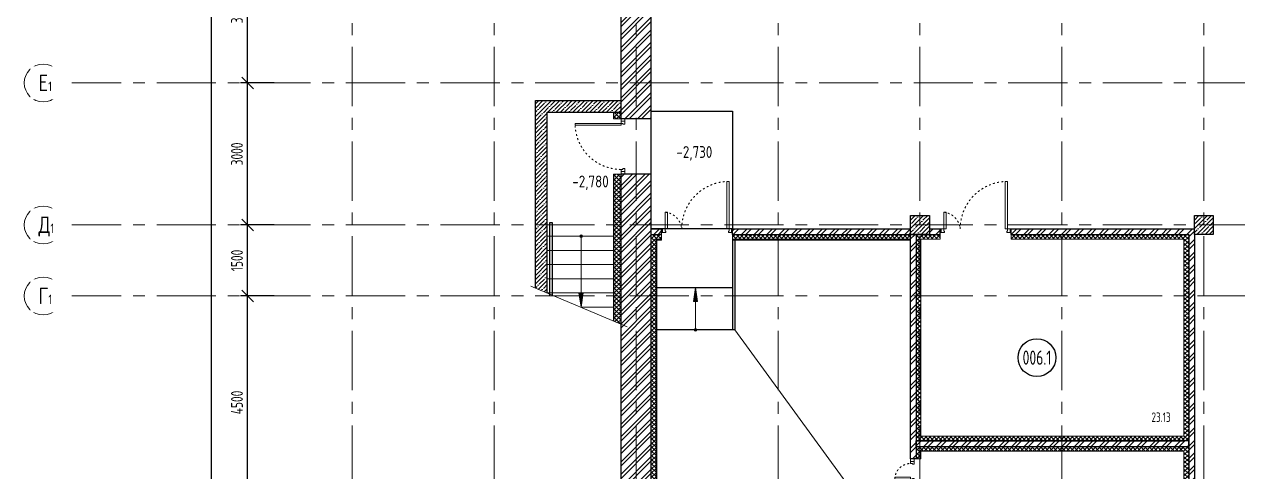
# Model space of a CAD drawing. Header units: millimetres. Extents: x -8689834 to 9419935, y 0 to 135940.
# Drawn here: x -360106 to -334456, y 95388 to 104840 of the extents above; entities that cross this region are included whole.
import ezdxf
from ezdxf import colors
from ezdxf.entities.mleader import LeaderData, LeaderLine
from ezdxf.enums import TextEntityAlignment as Align
from ezdxf.math import Vec2, Vec3

# ---------------------------------------------------------------- set-up
doc = ezdxf.new("R2010")
doc.units = ezdxf.units.MM
doc.header["$MEASUREMENT"] = 0
doc.linetypes.add('ACAD_ISO03W100', pattern=[30, 12, -18])
doc.linetypes.add('CENTER', pattern=[2, 1.25, -0.25, 0.25, -0.25])
doc.layers.get('0').update_dxf_attribs({"color": 250, "lineweight": 9})
for name, color, linetype, lineweight in [('АР_Двери', 175, 'Continuous', 18), ('АР_Колонны', 250, 'Continuous', 30), ('АР_Колонны Штрих', 250, 'Continuous', 5), ('АР_Лестницы', 250, 'Continuous', 15), ('АР_Лестницы ограждение', 94, 'Continuous', 25), ('АР_Маркер экспликации', 239, 'Continuous', 13), ('АР_МосжилНии_Стены', 127, 'Continuous', 30), ('АР_Навесной фасад', 190, 'Continuous', 5), ('АР_Номер помещения', 1, 'Continuous', 25), ('АР_Оси', 7, 'Continuous', 9), ('АР_Оси размеры', 7, 'Continuous', 9), ('АР_Отметки', 250, 'Continuous', 15), ('АР_Перегородки кирпич', 244, 'Continuous', 30), ('АР_Перегородки_кирпич_Штрих', 244, 'Continuous', 5), ('АР_Помещения_площадь', 19, 'Continuous', 9), ('АР_Штриховка кирпич', 250, 'Continuous', 9), ('АР_Штриховка монолит', 250, 'Continuous', 9), ('Подвал', 250, 'Continuous', 30), ('Штриховка', 7, 'Continuous', 5)]:
    doc.layers.add(name, color=color, linetype=linetype, lineweight=lineweight)
doc.layers.add('М_ОВ-АР венткамеры', color=132, linetype='Continuous')
doc.layers.add('Тонкая', color=7, linetype='Continuous')
doc.layers.get('0').freeze()
doc.styles.add('ISOCPEUR', font='isocpeur.ttf', dxfattribs={"width": 0.7})
doc.styles.get("Standard").update_dxf_attribs({"font": 'isocpeur.ttf', "width": 0.7})
doc.styles.add('ГОСТ 2.304', font='isocpeur.ttf', dxfattribs={"width": 0.7})
doc.dimstyles.new('СПДС', dxfattribs={"dimscale": 100, "dimtxt": 2.5, "dimasz": 2.5, "dimexe": 1.5, "dimexo": 0, "dimgap": 1, "dimtad": 1, "dimdec": 0, "dimrnd": 1, "dimtxsty": 'ГОСТ 2.304', "dimblk": 'OBLIQUE', "dimcen": 2.5, "dimdle": 1.5, "dimadec": 0, "dimazin": 2, "dimtfac": 0.75, "dimtdec": 0, "dimtmove": 1, "dimatfit": 3, "dimfxl": 1, "dimtolj": 1, "dimarcsym": 1})

# ---------------------------------------------------------------- blocks, each defined once
blk = doc.blocks.new('_Oblique')
at = {"color": 0, "linetype": 'ByBlock', "lineweight": -2}
blk.add_line((-0.5, -0.5), (0.5, 0.5), dxfattribs=at)
blk = doc.blocks.new('*D339')
at = {"layer": 'АР_Оси размеры', "color": 0, "lineweight": -2, "ltscale": 100, "transparency": 16777216}
for p, q in [((-354822, 99101), (-355535, 99101)), ((-355385, 94451), (-355385, 99251)), ((-354876, 94601), (-355535, 94601))]:
    blk.add_line(p, q, dxfattribs=at)
at = {"layer": 'АР_Оси размеры', "color": 0, "lineweight": -2, "ltscale": 100, "transparency": 16777216, "xscale": 250, "yscale": 250, "zscale": 250}
for p, rotation in [((-355385, 99101), 90), ((-355385, 94601), 270)]:
    blk.add_blockref('_Oblique', p, dxfattribs=dict(at, rotation=rotation))
at = {"layer": 'АР_Оси размеры', "color": 0, "ltscale": 100, "transparency": 16777216, "insert": (-355610, 96851), "char_height": 250, "attachment_point": 5, "rotation": 90, "style": 'ГОСТ 2.304'}
blk.add_mtext('\\A1;4500', dxfattribs=at)
blk = doc.blocks.new('*D340')
at = {"layer": 'АР_Оси размеры', "color": 0, "lineweight": -2, "ltscale": 100, "transparency": 16777216}
for p, q in [((-354822, 100601), (-355535, 100601)), ((-355385, 98951), (-355385, 100751)), ((-354822, 99101), (-355535, 99101))]:
    blk.add_line(p, q, dxfattribs=at)
at = {"layer": 'АР_Оси размеры', "color": 0, "lineweight": -2, "ltscale": 100, "transparency": 16777216, "xscale": 250, "yscale": 250, "zscale": 250}
for p, rotation in [((-355385, 100601), 90), ((-355385, 99101), 270)]:
    blk.add_blockref('_Oblique', p, dxfattribs=dict(at, rotation=rotation))
at = {"layer": 'АР_Оси размеры', "color": 0, "ltscale": 100, "transparency": 16777216, "insert": (-355610, 99851), "char_height": 250, "attachment_point": 5, "rotation": 90, "style": 'ГОСТ 2.304'}
blk.add_mtext('\\A1;1500', dxfattribs=at)
blk = doc.blocks.new('*D341')
at = {"layer": 'АР_Оси размеры', "color": 0, "lineweight": -2, "ltscale": 100, "transparency": 16777216}
for p, q in [((-355385, 100451), (-355385, 103751)), ((-354961, 103601), (-355535, 103601)), ((-354822, 100601), (-355535, 100601))]:
    blk.add_line(p, q, dxfattribs=at)
at = {"layer": 'АР_Оси размеры', "color": 0, "lineweight": -2, "ltscale": 100, "transparency": 16777216, "xscale": 250, "yscale": 250, "zscale": 250}
for p, rotation in [((-355385, 103601), 90), ((-355385, 100601), 270)]:
    blk.add_blockref('_Oblique', p, dxfattribs=dict(at, rotation=rotation))
at = {"layer": 'АР_Оси размеры', "color": 0, "ltscale": 100, "transparency": 16777216, "insert": (-355610, 102101), "char_height": 250, "attachment_point": 5, "rotation": 90, "style": 'ГОСТ 2.304'}
blk.add_mtext('\\A1;3000', dxfattribs=at)
blk = doc.blocks.new('*D342')
at = {"layer": 'АР_Оси размеры', "color": 0, "lineweight": -2, "ltscale": 100, "transparency": 16777216}
for p, q in [((-355385, 103451), (-355385, 106751)), ((-354961, 106601), (-355535, 106601)), ((-354822, 103601), (-355535, 103601))]:
    blk.add_line(p, q, dxfattribs=at)
at = {"layer": 'АР_Оси размеры', "color": 0, "lineweight": -2, "ltscale": 100, "transparency": 16777216, "xscale": 250, "yscale": 250, "zscale": 250}
for p, rotation in [((-355385, 106601), 90), ((-355385, 103601), 270)]:
    blk.add_blockref('_Oblique', p, dxfattribs=dict(at, rotation=rotation))
at = {"layer": 'АР_Оси размеры', "color": 0, "ltscale": 100, "transparency": 16777216, "insert": (-355610, 105101), "char_height": 250, "attachment_point": 5, "rotation": 90, "style": 'ГОСТ 2.304'}
blk.add_mtext('\\A1;3000', dxfattribs=at)
blk = doc.blocks.new('*D351')
at = {"layer": 'АР_Оси размеры', "color": 0, "lineweight": -2, "ltscale": 100, "transparency": 16777216}
for p, q in [((-356211, 130601), (-356005, 130601)), ((-356155, 130751), (-356155, 82536)), ((-356211, 82686), (-356005, 82686))]:
    blk.add_line(p, q, dxfattribs=at)
at = {"layer": 'АР_Оси размеры', "color": 0, "lineweight": -2, "ltscale": 100, "transparency": 16777216, "xscale": 250, "yscale": 250, "zscale": 250}
for p, rotation in [((-356155, 130601), 90), ((-356155, 82686), 270)]:
    blk.add_blockref('_Oblique', p, dxfattribs=dict(at, rotation=rotation))
at = {"layer": 'АР_Оси размеры', "color": 0, "ltscale": 100, "transparency": 16777216, "insert": (-356380, 106643), "char_height": 250, "attachment_point": 5, "rotation": 90, "style": 'ГОСТ 2.304'}
blk.add_mtext('\\A1;47915', dxfattribs=at)
blk = doc.blocks.new('*U70')
for points in [[(-55, -80), (-55, 0), (-115, 0), (-115, -40), (-100, -40), (-100, -80), (-55, -80)], [(0, 0), (0, -80), (-55, -80), (-55, 0), (0, 0)], [(-1170, 0), (-1170, -80), (-1115, -80), (-1115, 0), (-1170, 0)], [(-1115, -80), (-1115, 0), (-1055, 0), (-1055, -40), (-1070, -40), (-1070, -80), (-1115, -80)]]:
    blk.add_lwpolyline(points)
blk.add_lwpolyline([(-100, -80), (-100, -1050), (-140, -1050), (-140, -80)], close=True)
at = {"linetype": 'ACAD_ISO03W100', "ltscale": 3}
blk.add_arc((-100, -80), 970, 180, 270, dxfattribs=at)
blk = doc.blocks.new('*U76')
h = blk.add_hatch(color=256)
h.dxf.hatch_style = 1
edge = h.paths.add_edge_path()
edge.add_arc((0, 0), 27.6, 359.64, 719.64)
h = blk.add_hatch(color=256)
h.dxf.hatch_style = 1
h.paths.add_polyline_path([(1199, -44), (1199, 44), (1499, 0)])
blk.add_line((1499, 0), (0, 0))
blk.add_lwpolyline([(1199, 44), (1199, -44), (1499, 0), (1199, 44)])
blk.add_circle((0, 0), 27.6)
blk = doc.blocks.new('Полуторная_на лестницу')
for points in [[(75, 80), (75, 1080), (125, 1080), (125, 80)], [(1375, 430), (1375, 80), (1425, 80), (1425, 430)]]:
    blk.add_lwpolyline(points, close=True)
for points in [[(0, 0), (0, 80), (20, 80), (20, 0), (0, 0)], [(20, 80), (20, 0), (90, 0), (90, 30), (75, 30), (75, 80), (20, 80)], [(1480, 80), (1480, 0), (1410, 0), (1410, 30), (1425, 30), (1425, 80), (1480, 80)], [(1500, 0), (1500, 80), (1480, 80), (1480, 0), (1500, 0)]]:
    blk.add_lwpolyline(points)
at = {"linetype": 'ACAD_ISO03W100', "ltscale": 3}
for centre, radius, start, end in [((75, 80), 1000, 0, 90), ((1465, 40), 392, 95.9075, 174.0925)]:
    blk.add_arc(centre, radius, start, end, dxfattribs=at)
blk = doc.blocks.new('_DotSmall')
at = {"color": 0, "linetype": 'ByBlock', "const_width": 0.5}
blk.add_lwpolyline([(-0.0625, 0, 1), (0.0625, 0, 1)], format="xyb", close=True, dxfattribs=at)
blk = doc.blocks.new('*U599')
h = blk.add_hatch(color=256)
h.dxf.hatch_style = 1
edge = h.paths.add_edge_path()
edge.add_arc((0, 0), 27.6, 359.64, 719.64)
h = blk.add_hatch(color=256)
h.dxf.hatch_style = 1
h.paths.add_polyline_path([(599, -44), (599, 44), (899, 0)])
blk.add_line((899, 0), (0, 0))
blk.add_lwpolyline([(599, 44), (599, -44), (899, 0), (599, 44)])
blk.add_circle((0, 0), 27.6)
blk = doc.blocks.new('*U93')
for points in [[(0, 0), (0, -80), (55, -80), (55, 0), (0, 0)], [(55, -80), (55, 0), (115, 0), (115, -40), (100, -40), (100, -80), (55, -80)], [(475, -80), (475, 0), (415, 0), (415, -40), (430, -40), (430, -80), (475, -80)], [(530, 0), (530, -80), (475, -80), (475, 0), (530, 0)]]:
    blk.add_lwpolyline(points)
blk.add_lwpolyline([(100, -80), (100, -410), (140, -410), (140, -80)], close=True)
at = {"linetype": 'ACAD_ISO03W100', "ltscale": 3}
blk.add_arc((100, -80), 330, 270, 0, dxfattribs=at)
blk = doc.blocks.new('*U1834')
at = {"layer": 'АР_Номер помещения', "color": 7}
blk.add_circle((-20928, -180), 400, dxfattribs=at)
at = {"layer": 'АР_Номер помещения', "color": 7, "style": 'ISOCPEUR', "width": 0.7}
blk.add_attdef('НОМЕР_ПОМЕЩЕНИЯ', text='', height=300, dxfattribs=at).set_placement((-20928, -180), align=Align.MIDDLE_CENTER)
at = {"layer": 'АР_Помещения_площадь', "color": 7, "lineweight": 30, "width": 0.7, "flags": 104}
blk.add_attdef('ИМЯ_ПОМЕЩЕНИЯ', text='', height=100, dxfattribs=at).set_placement((158, 1217), align=Align.MIDDLE_CENTER)

msp = doc.modelspace()

# ---------------------------------------------------------------- hatches: boundary and pattern name
at = {"layer": 'АР_Колонны Штрих', "ltscale": 100}
h = msp.add_hatch(dxfattribs=at)
h.set_pattern_fill('ANSI35', color=256, scale=500)
h.set_pattern_definition([(45, (-1298424.17, 140672.16), (-88.388348, 88.388348), []), (45, (-1298335.78, 140672.16), (-88.388348, 88.388348), [156.25, -31.25, 0, -31.25])])
h.paths.add_polyline_path([(-340972.1, 100800.7), (-341372.1, 100800.7), (-341372.1, 100400.7), (-340972.1, 100400.7)])
h = msp.add_hatch(dxfattribs=at)
h.set_pattern_fill('ANSI35', color=256, scale=500)
h.set_pattern_definition([(45, (-1292424.17, 140672.16), (-88.388348, 88.388348), []), (45, (-1292335.78, 140672.16), (-88.388348, 88.388348), [156.25, -31.25, 0, -31.25])])
h.paths.add_polyline_path([(-334972.1, 100800.7), (-335372.1, 100800.7), (-335372.1, 100400.7), (-334972.1, 100400.7)])
at = {"layer": 'АР_Перегородки_кирпич_Штрих', "ltscale": 100}
h = msp.add_hatch(dxfattribs=at)
h.set_pattern_fill('ANSI32', color=256, scale=500)
h.set_pattern_definition([(45, (-1987.01, 0), (-132.58252, 132.58252), []), (45, (-1898.62, 0), (-132.58252, 132.58252), [])])
h.paths.add_polyline_path([(-346633.3, 100520.7), (-346852.2, 100520.7), (-346852.2, 100400.7), (-346633.3, 100400.7)])
h.paths.add_polyline_path([(-341372.1, 100520.7), (-345133.3, 100520.7), (-345133.3, 100440.7), (-345133.3, 100400.7), (-341372.1, 100400.7)])
h = msp.add_hatch(dxfattribs=at)
h.set_pattern_fill('ANSI32', color=256, scale=500)
h.paths.add_polyline_path([(-341252, 100400.7), (-341372, 100400.7), (-341372, 95661.9), (-341252, 95661.9), (-341252.1, 95903.8), (-341252.1, 95903.8), (-341252.1, 95645), (-341252, 95645), (-341252, 95903.8), (-341252.1, 95903.8), (-341252.1, 95645), (-341252.1, 95645), (-341252.1, 95903.8)])
h = msp.add_hatch(dxfattribs=at)
h.set_pattern_fill('ANSI32', color=256, scale=500)
h.paths.add_polyline_path([(-335372.2, 100516.9), (-339246.7, 100520.7), (-339246.8, 100400.7), (-335492.2, 100400.7), (-335492.2, 99100.7), (-335372.2, 99100.7)])
h.paths.add_polyline_path([(-335372.2, 99100.7), (-335492.2, 99100.7), (-335492.2, 94600.7), (-335372.2, 94600.7)])
h.paths.add_polyline_path([(-335372.2, 94600.7), (-335492.2, 94600.7), (-335492.2, 91935.7), (-335372.2, 91935.7)])
h.paths.add_polyline_path([(-340746.8, 100457.5), (-340746.8, 100456.1), (-340746.8, 100455.9)], flags=16)
h.paths.add_polyline_path([(-340746.8, 100440.7), (-340746.8, 100520.7), (-340972.1, 100520.5), (-340972.1, 100400.7), (-340746.8, 100400.7), (-340746.8, 100438.8)])
h = msp.add_hatch(dxfattribs=at)
h.set_pattern_fill('ANSI32', color=256, scale=500)
h.set_pattern_definition([(45, (0, 16.98), (-132.58252, 132.58252), []), (45, (88.39, 16.98), (-132.58252, 132.58252), [])])
h.paths.add_polyline_path([(-341252.1, 96040.7), (-341252.1, 95920.7), (-335592.2, 95920.7), (-335492.2, 95920.7), (-335492.2, 96040.7)])
at = {"layer": 'АР_Штриховка кирпич', "ltscale": 100}
h = msp.add_hatch(dxfattribs=at)
h.set_pattern_fill('ANSI32', color=256, scale=500)
h.paths.add_polyline_path([(-347492.2, 102840.4), (-346852.1, 102840.4), (-346852.1, 106850.7), (-347492.2, 106340.7)])
h.paths.add_polyline_path([(-347492.1, 89148.6), (-346852.1, 89148.6), (-346852.1, 101675.4), (-347492.2, 101675.4)])
h.paths.add_polyline_path([(-346852.1, 87848.6), (-347492.1, 87848.6), (-347492.1, 83698.5), (-346852.1, 83698.5)])
at = {"layer": 'АР_Штриховка монолит', "ltscale": 100}
h = msp.add_hatch(dxfattribs=at)
h.set_pattern_fill('ANSI35', color=256, scale=500)
h.paths.add_polyline_path([(-349302.2, 99263.7), (-349052.2, 99158.7), (-349052.2, 102980.3), (-347492.2, 102980.3), (-347492.2, 103230.3), (-349302.2, 103230.3)])
at = {"layer": 'Штриховка', "transparency": 33554636}
h = msp.add_hatch(dxfattribs=at)
h.set_pattern_fill('ANSI37', color=256, scale=500)
h.paths.add_polyline_path([(-347642.2, 102840.4), (-347492.2, 102840.4), (-347492.2, 102980.3), (-347642.2, 102980.3)])
h.paths.add_polyline_path([(-347642.2, 98566.4), (-347492.2, 98503.4), (-347492.2, 101675.4), (-347642.2, 101675.4)])
h = msp.add_hatch(dxfattribs=at)
h.set_pattern_fill('ANSI37', color=256, scale=500)
h.paths.add_polyline_path([(-341372, 100400.7), (-344172.1, 100400.7), (-344172.1, 100300.7), (-341372, 100300.7)])
h.paths.add_polyline_path([(-344172.1, 100400.7), (-345133.7, 100400.7), (-345133.7, 100300.7), (-344172.1, 100300.7)])
h.paths.add_polyline_path([(-346633.3, 100400.7), (-346852.2, 100400.7), (-346852.2, 99100.7), (-346752.2, 99100.7), (-346752.2, 100300.7), (-346633.3, 100300.7)])
h.paths.add_polyline_path([(-346752.2, 99100.7), (-346852.2, 99100.7), (-346852.2, 94600.7), (-346752.2, 94600.7)])
h.paths.add_polyline_path([(-335492.2, 94800.7), (-335592.2, 94800.7), (-335592.2, 94600.7), (-335492.2, 94600.7)])
h.paths.add_polyline_path([(-335492.2, 95920.7), (-338172.1, 95920.7), (-338172.1, 95820.7), (-335592.2, 95820.7), (-335592.2, 95020.6), (-335592.2, 94920.6), (-335492.2, 94920.6)])
h.paths.add_polyline_path([(-336922.8, 83292.4), (-336923, 83192.4), (-335492.2, 83192.4), (-335492.2, 91935.7), (-335492.2, 94600.7), (-335592.2, 94600.7), (-335592.2, 83292.4)])
h.paths.add_polyline_path([(-337043, 83192.4), (-337042.8, 83292.4), (-341231.8, 83292.4), (-341231.8, 82785.7), (-346752.2, 82785.7), (-346752.2, 87848.6), (-346852.2, 87848.6), (-346852.2, 82685.7), (-341131.8, 82685.7), (-341131.8, 83192.4)])
h = msp.add_hatch(dxfattribs=at)
h.set_pattern_fill('ANSI37', color=256, scale=500)
h.paths.add_polyline_path([(-338172.1, 96140.7), (-341152, 96140.7), (-341152, 99100.3), (-341252, 99100.7), (-341252, 96040.7), (-338172.1, 96040.7)])
h.paths.add_polyline_path([(-335592.2, 96140.7), (-338172.1, 96140.7), (-338172.1, 96040.7), (-335592.2, 96040.7)])
h.paths.add_polyline_path([(-341252, 100400.7), (-341152, 100300), (-341152, 99100.7), (-341252, 99100.7)])
h = msp.add_hatch(dxfattribs=at)
h.set_pattern_fill('ANSI37', color=256, scale=500)
h.paths.add_polyline_path([(-338172.1, 100400.7), (-339246.8, 100400.7), (-339246.8, 100300.7), (-338172.1, 100300.7)])
h.paths.add_polyline_path([(-335492.2, 100400.7), (-338172.1, 100400.7), (-338172.1, 100300.7), (-335592.2, 100300.7), (-335592.2, 99100.7), (-335492.2, 99100.7)])
h.paths.add_polyline_path([(-335492.2, 99100.7), (-335592.2, 99100.7), (-335592.2, 96140.7), (-338172.1, 96140.7), (-338172.1, 96040.7), (-335592.2, 96040.7), (-335492.2, 96040.7)])
h.paths.add_polyline_path([(-340746.8, 100400.7), (-341172.1, 100400.7), (-341172.1, 99100.7), (-341152, 99100.7), (-341152, 100300.7), (-340746.8, 100300.7)])
h = msp.add_hatch(dxfattribs=at)
h.set_pattern_fill('ANSI37', color=256, scale=500)
h.paths.add_polyline_path([(-338172.1, 95920.7), (-341172.1, 95920.7), (-341172.1, 95661.9), (-341152.1, 95661.9), (-341152.1, 95820.7), (-338172.1, 95820.7)])
h.paths.add_polyline_path([(-335592.2, 95920.7), (-338172.1, 95920.7), (-338172.1, 95820.7), (-335592.2, 95820.7)])
h.paths.add_polyline_path([(-335592.2, 95020.7), (-338172.1, 95020.7), (-338172.1, 94920.7), (-335592.2, 94920.7)])
h.paths.add_polyline_path([(-338172.1, 95020.7), (-341152.1, 95020.7), (-341152.1, 95131.9), (-341172.1, 95131.9), (-341172.1, 94920.7), (-338172.1, 94920.7)])
h.paths.add_polyline_path([(-341172.1, 95131.9), (-341252.1, 95131.9), (-341252.1, 94920.7), (-341172.1, 94920.7)])
h.paths.add_polyline_path([(-341172.1, 95920.7), (-341252, 95920.7), (-341252, 95661.9), (-341172.1, 95661.9)])

# ---------------------------------------------------------------- linework, layer by layer
at = {"layer": 'АР_Колонны', "ltscale": 100}
for points in [[(-341372.1, 100800.7), (-340972.1, 100800.7), (-340972.1, 100400.7), (-341372.1, 100400.7)], [(-335372.1, 100800.7), (-334972.1, 100800.7), (-334972.1, 100400.7), (-335372.1, 100400.7)]]:
    msp.add_lwpolyline(points, close=True, dxfattribs=at)
at = {"layer": 'АР_Лестницы', "color": 18, "ltscale": 100, "true_color": 0x000000}
for p, q in [((-349051.1, 100364.6), (-347651.1, 100364.6)), ((-347651.1, 100064.6), (-349051.1, 100064.6)), ((-349051.1, 99765.7), (-347651.1, 99765.7)), ((-349400.4, 99304.9), (-347363.4, 98449.3)), ((-347651.1, 99465.7), (-349051.1, 99465.7)), ((-349051.1, 99165.7), (-347651.1, 99165.7)), ((-347651.1, 98865.7), (-348336.8, 98865.7))]:
    msp.add_line(p, q, dxfattribs=at)
at = {"layer": 'АР_Лестницы ограждение', "color": 18, "lineweight": 25, "true_color": 0x000000, "elevation": 0}
msp.add_lwpolyline([(-348998.7, 99100.7), (-348998.7, 100652.5), (-348949.8, 100652.5), (-348949.8, 99100.7)], dxfattribs=at)
at = {"layer": 'АР_МосжилНии_Стены', "ltscale": 100}
for p, q in [((-346852.2, 102840.4), (-346852.2, 106850.7)), ((-347492.2, 102840.4), (-347492.2, 106340.7)), ((-349302.2, 99263.7), (-349302.2, 103230.3, 0.4)), ((-349302.2, 103230.3, 0.4), (-347492.2, 103230.3, 0.4)), ((-349052.2, 99158.7), (-349052.2, 102980.3, 0)), ((-349052.2, 102980.3, 0), (-347492.2, 102980.3, -0.3)), ((-346852.2, 102840.4), (-347492.2, 102840.4)), ((-347492.2, 89276.7), (-347492.2, 101675.4)), ((-346852.2, 101675.4), (-347492.2, 101675.4)), ((-346852.2, 89276.7), (-346852.2, 101675.4))]:
    msp.add_line(p, q, dxfattribs=at)
at = {"layer": 'АР_Навесной фасад', "ltscale": 100}
for p, q in [((-347652.2, 102840.4), (-347652.2, 102980.3)), ((-347642.2, 102840.4), (-347642.2, 102980.3, 0)), ((-347652.2, 102840.4), (-347492.2, 102840.4)), ((-347652.2, 101675.4), (-347492.2, 101675.4)), ((-347652.2, 98570.6), (-347652.2, 101675.4)), ((-347642.2, 98566.4, -0.3), (-347642.2, 101675.4))]:
    msp.add_line(p, q, dxfattribs=at)
at = {"layer": 'АР_Оси', "linetype": 'CENTER', "ltscale": 1000}
for p, q in [((-353172.1, 134363.2), (-353172.1, 78630.8)), ((-350172.1, 134363.2), (-350172.1, 78630.8)), ((-347172.1, 134363.2), (-347172.1, 78630.8)), ((-344172.1, 134363.2), (-344172.1, 78630.8)), ((-341172.1, 134363.2), (-341172.1, 78630.8)), ((-338172.1, 134363.2), (-338172.1, 78630.8)), ((-335172.1, 134363.2), (-335172.1, 78630.8)), ((-359305.8, 103600.7), (-276127.4, 103600.7)), ((-359305.8, 100600.7), (-276127.4, 100600.7)), ((-359305.8, 99100.7), (-276127.4, 99100.7))]:
    msp.add_line(p, q, dxfattribs=at)
at = {"layer": 'АР_Оси', "ltscale": 0.5}
for centre in [(-359705.8, 103600.7), (-359705.8, 100600.7), (-359705.8, 99100.7)]:
    msp.add_circle(centre, 400, dxfattribs=at)
at = {"layer": 'АР_Перегородки кирпич', "linetype": 'Continuous', "ltscale": 100}
for p, q in [((-346852.2, 100520.7, -1.4), (-346633.3, 100520.7, -1.1)), ((-346852.2, 100400.7, -1.4), (-346633.3, 100400.7, -1.1)), ((-346633.3, 100400.7, -1.1), (-346633.3, 100520.7, -1.1)), ((-345133.3, 100520.7, -1.1), (-341372.1, 100520.7, 1.9)), ((-345133.3, 100400.7, -1.1), (-345133.3, 100520.7, -1.1)), ((-345133.3, 100400.7, -1.1), (-340746.8, 100400.7, -1.2)), ((-341372.1, 95661.9), (-341372, 100400.7)), ((-341372, 100400.7), (-341252, 100400.7)), ((-341252, 100400.7), (-341252, 95661.9)), ((-340972.1, 100520.7), (-340746.8, 100520.7)), ((-340746.8, 100400.7, -1.2), (-340746.8, 100520.7, -1.2)), ((-339246.8, 100400.7), (-339246.8, 100520.7)), ((-339246.8, 100520.7), (-335372.1, 100520.7)), ((-339246.8, 100400.7, -1.3), (-335492.2, 100400.7, -1.4)), ((-335492.2, 100396.9), (-335492.2, 94920.6)), ((-335372.2, 100396.9), (-335372.2, 91935.7)), ((-341252, 95661.9), (-341372.1, 95661.9))]:
    msp.add_line(p, q, dxfattribs=at)
msp.add_lwpolyline([(-341252.1, 95920.7), (-335492.2, 95920.7), (-335492.2, 96040.7), (-341252.1, 96040.7)], close=True, dxfattribs=at)
at = {"layer": 'М_ОВ-АР венткамеры', "linetype": 'ByBlock'}
msp.add_lwpolyline([(-341252.1, 95920.7), (-341252.1, 96040.7), (-335592.2, 96040.7)], dxfattribs=at)
at = {"layer": 'Подвал', "lineweight": 13, "ltscale": 500}
msp.add_line((-345083.1, 98383.5, -1.1), (-340917.2, 92667.4, -0.1), dxfattribs=at)
at = {"layer": 'Тонкая', "ltscale": 100}
for p, q in [((-345133.2, 100281.6, -1.1), (-345133.1, 98383.5, -1.1)), ((-345083.2, 100281.6, -1.1), (-345083.1, 98383.5, -1.1)), ((-346732.2, 99282.5, -1.1), (-345133.2, 99282.5, -1.1)), ((-345083.1, 98383.5, -1.1), (-346732.2, 98383.5, -1.1))]:
    msp.add_line(p, q, dxfattribs=at)
msp.add_lwpolyline([(-346852.2, 103001.5), (-345133.3, 103001.5)], dxfattribs=at)
at = {"layer": 'Тонкая', "ltscale": 100, "elevation": -1.1}
msp.add_lwpolyline([(-345133.3, 103001.5), (-345133.3, 100520.7), (-345133.3, 100520.7), (-345133.3, 100520.7), (-346852.2, 100520.8), (-346852.2, 101504), (-346852.2, 101504), (-346852.2, 102886)], dxfattribs=at)
at = {"layer": 'Штриховка', "transparency": 33554636}
for p, q in [((-341152, 100300.7), (-341152, 96140.7)), ((-340746.8, 100400.7), (-340746.8, 100300.7)), ((-339246.8, 100400.7), (-339246.8, 100300.7)), ((-341152, 96140.7), (-335592.2, 96140.7))]:
    msp.add_line(p, q, dxfattribs=at)
for points, elevation in [([(-346752.2, 89524.7), (-346752.2, 100300.7), (-346633.3, 100300.7)], -1.1), ([(-346633.3, 100400.7), (-346633.3, 100280.7), (-346732.2, 100280.7), (-346732.2, 89544.7)], -1.4), ([(-341372, 100280.7), (-345133.7, 100280.7), (-345133.7, 100400.7)], -1.4), ([(-345133.3, 100300.7), (-341372, 100300.7)], -1.1), ([(-341152, 100300.7), (-340746.8, 100300.7)], -1.1), ([(-339246.8, 100300.7), (-335592.2, 100300.7), (-335592.2, 96140.7)], -1.1)]:
    msp.add_lwpolyline(points, dxfattribs=dict(at, elevation=elevation))
msp.add_lwpolyline([(-341252, 95661.9), (-341152.1, 95661.9), (-341152.1, 95820.7), (-335592.2, 95820.7), (-335592.2, 95020.6), (-341152.1, 95020.7), (-341152.1, 95131.9), (-341252.1, 95131.9)], dxfattribs=at)

# ---------------------------------------------------------------- block references
at = {"layer": 'АР_Двери', "xscale": -1, "rotation": 270}
for name, p in [('*U70', (-347412.2, 102845.4)), ('*U93', (-341292.1, 95131.9))]:
    msp.add_blockref(name, p, dxfattribs=at)
at = {"layer": 'АР_Двери', "xscale": -1}
for p in [(-345133.3, 100440.7, -1.1), (-339246.8, 100440.7)]:
    msp.add_blockref('Полуторная_на лестницу', p, dxfattribs=at)
at = {"layer": 'АР_Лестницы', "ltscale": 100}
for name, p, rotation in [('*U76', (-348336.8, 100364.6), 270), ('*U599', (-345915.9, 98383.5, -1.1), 89.99999999999997)]:
    msp.add_blockref(name, p, dxfattribs=dict(at, rotation=rotation))
at = {"layer": 'АР_Маркер экспликации', "color": 7}
ref = msp.add_blockref('*U1834', (-317772, 97978.6), dxfattribs=at)
ref.add_attrib('НОМЕР_ПОМЕЩЕНИЯ', '006.1', dxfattribs={"layer": 'АР_Номер помещения', "color": 7, "height": 300, "style": 'ISOCPEUR', "width": 0.7}).set_placement((-338699.9, 97798.3), align=Align.MIDDLE_CENTER)
ref.add_attrib('ПЛОЩАДЬ_ПОМЕЩЕНИЯ', '23.13', dxfattribs={"layer": 'АР_Помещения_площадь', "color": 7, "height": 200, "style": 'ISOCPEUR', "width": 0.7}).set_placement((-335874.9, 96539.8), align=Align.MIDDLE_RIGHT)

# ---------------------------------------------------------------- dimensions: what is measured, and where the dimension line sits
at = {"layer": 'АР_Оси размеры', "ltscale": 100}
for base, p1, p2, picture, middle in [((-356155.3, 82685.7), (-356211.1, 130600.7), (-356211.1, 82685.7), '*D351', (-356380.3, 106643.2)), ((-355384.8, 106600.7), (-354821.8, 103600.7), (-354961.3, 106600.7), '*D342', (-355609.8, 105100.7)), ((-355384.8, 103600.7), (-354821.8, 100600.7), (-354961.3, 103600.7), '*D341', (-355609.8, 102100.7)), ((-355384.8, 100600.7), (-354821.8, 99100.7), (-354821.8, 100600.7), '*D340', (-355609.8, 99850.7)), ((-355384.8, 99100.7), (-354875.8, 94600.7), (-354821.8, 99100.7), '*D339', (-355609.8, 96850.7))]:
    dim = msp.add_linear_dim(base=base, p1=p1, p2=p2, angle=90, dimstyle='СПДС', dxfattribs=at)
    dim.commit()
    dim.dimension.update_dxf_attribs({"geometry": picture, "text_midpoint": middle})

# ---------------------------------------------------------------- leaders
at = {"layer": 'АР_Отметки'}
ml = msp.add_multileader_mtext('Standard', dxfattribs=at)
ml.set_content('{\\W0.8;-2,430}', color=256, style='ISOCPEUR')
ml.set_leader_properties(color=256, linetype='Continuous', lineweight=-1)
ml.set_arrow_properties(name='DOTSMALL')
ml.build(insert=Vec2(0, 0))
ml.multileader.update_dxf_attribs({"has_text_frame": 1, "text_left_attachment_type": 4, "text_right_attachment_type": 4, "dogleg_length": 100, "arrow_head_size": 180})
ctx = ml.context
ctx.base_point, ctx.char_height, ctx.arrow_head_size, ctx.landing_gap_size, ctx.plane_origin = Vec3(-336711.9, 117132.7), 250, 180, 50, Vec3(-335659.2, 115477.5)
ctx.left_attachment, ctx.right_attachment = 4, 4
notes = []
notes.append((ctx, [(0, (0, 0, 0), (0, 0), (1, 0), 1, [])]))
ctx.mtext.insert, ctx.mtext.width, ctx.mtext.line_spacing_style, ctx.mtext.flow_direction = Vec3(-336661.9, 117466), 852.697, 2, 5
ml = msp.add_multileader_mtext('Standard', dxfattribs=at)
ml.set_content('{\\W0.8;-2,730}', color=256, style='ISOCPEUR')
ml.set_leader_properties(color=256, linetype='Continuous', lineweight=-1)
ml.set_arrow_properties(name='DOTSMALL')
ml.build(insert=Vec2(0, 0))
ml.multileader.update_dxf_attribs({"has_text_frame": 1, "text_left_attachment_type": 4, "text_right_attachment_type": 4, "dogleg_length": 100, "arrow_head_size": 180})
ctx = ml.context
ctx.base_point, ctx.char_height, ctx.arrow_head_size, ctx.landing_gap_size, ctx.plane_origin = Vec3(-346371.4, 101933.6), 250, 180, 50, Vec3(-346327.7, 100655.5)
ctx.left_attachment, ctx.right_attachment = 4, 4
notes.append((ctx, [(0, (0, 0, 0), (0, 0), (1, 0), 1, [])]))
ctx.mtext.insert, ctx.mtext.width, ctx.mtext.defined_height, ctx.mtext.line_spacing_style, ctx.mtext.flow_direction = Vec3(-346321.4, 102266.9), 769.989, 343.9, 2, 5
ml = msp.add_multileader_mtext('Standard', dxfattribs=at)
ml.set_content('{\\W0.8;-2,780}', color=256, style='ISOCPEUR')
ml.set_leader_properties(color=256, linetype='Continuous', lineweight=-1)
ml.set_arrow_properties(name='DOTSMALL')
ml.build(insert=Vec2(0, 0))
ml.multileader.update_dxf_attribs({"has_text_frame": 1, "text_left_attachment_type": 4, "text_right_attachment_type": 4, "dogleg_length": 100, "arrow_head_size": 180})
ctx = ml.context
ctx.base_point, ctx.char_height, ctx.arrow_head_size, ctx.landing_gap_size, ctx.plane_origin = Vec3(-348571.1, 101311.4), 250, 180, 50, Vec3(-348527.5, 100033.3)
ctx.left_attachment, ctx.right_attachment = 4, 4
notes.append((ctx, [(0, (0, 0, 0), (0, 0), (1, 0), 1, [])]))
ctx.mtext.insert, ctx.mtext.width, ctx.mtext.defined_height, ctx.mtext.line_spacing_style, ctx.mtext.flow_direction = Vec3(-348521.1, 101644.7), 769.989, 343.9, 2, 5
for ctx, leaders in notes:
    for number, flags, end, landing, length, lines in leaders:
        leader = LeaderData()
        leader.index, (leader.has_last_leader_line, leader.has_dogleg_vector, leader.attachment_direction) = number, flags
        leader.last_leader_point, leader.dogleg_vector, leader.dogleg_length = Vec3(end), Vec3(landing), length
        for number, points, colour, breaks in lines:
            line = LeaderLine()
            line.index, line.vertices, line.color, line.breaks = number, Vec3.list(points), colors.encode_raw_color(colour), breaks
            leader.lines.append(line)
        ctx.leaders.append(leader)

# ---------------------------------------------------------------- next in the draw order: texts
at = {"layer": 'АР_Оси', "char_height": 350, "width": 528.82, "attachment_point": 1, "line_spacing_factor": 1.149209, "style": 'ГОСТ 2.304', "bg_fill": 2}
for s, insert in [('{\\W0.8;Е\\H0.57143x;1}', (-359805.6, 103778.5)), ('{\\W0.8;Д\\H0.57143x;1}', (-359805.6, 100778.5)), ('{\\W0.8;Г\\H0.57143x;1}', (-359805.6, 99278.5))]:
    msp.add_mtext(s, dxfattribs=dict(at, insert=insert))

doc.saveas('drawing.dxf')
